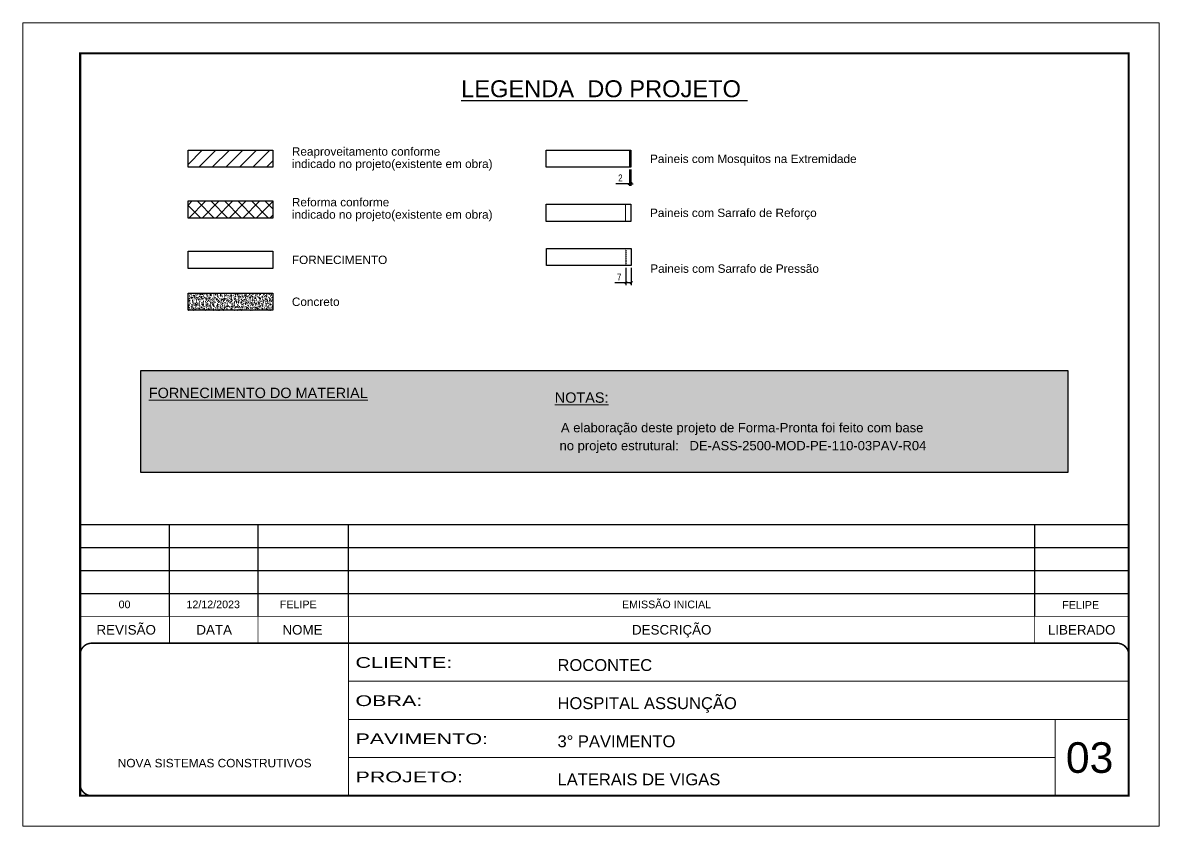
# Model space of a CAD drawing. Extents: x -21493 to -15213, y -12134 to 11887.
# Drawn here: x -18310 to -16825, y 10837 to 11887 of the extents above; entities that cross this region are included whole.
import ezdxf
from ezdxf.enums import TextEntityAlignment as Align

# ---------------------------------------------------------------- set-up
doc = ezdxf.new("R2010")
doc.units = 0
for name, pattern in [('CONTINUO', [0]), ('DASHED', [0.75, 0.5, -0.25]), ('HIDDEN', [0.375, 0.25, -0.125])]:
    doc.linetypes.add(name, pattern=pattern)
for name, color, linetype, lineweight in [('CARIMBO', 255, 'Continuous', 9), ('Folhas', 255, 'Continuous', 9), ('Hachura', 251, 'Continuous', 9), ('SARRAFO DE PRESSAO', 251, 'DASHED', 9)]:
    doc.layers.add(name, color=color, linetype=linetype, lineweight=lineweight)
for name, color, linetype in [('COTA', 241, 'Continuous'), ('Painéis', 200, 'Continuous'), ('SARR_2.2x7', 40, 'Continuous')]:
    doc.layers.add(name, color=color, linetype=linetype)
doc.layers.add('Demarcação 2', color=7, linetype='Continuous', lineweight=9, true_color=0xe0e0e0)
doc.styles.add('ARIAL', font='arial.ttf')
doc.styles.add('COTA TECNICA-50', font='techl___.ttf', dxfattribs={"height": 9})
doc.styles.add('Tecnologia', font='')
doc.styles.get('Tecnologia').set_extended_font_data('Forgotten Futurist')
doc.dimstyles.new('COTA PAINEL-50', dxfattribs={"dimtxt": 9, "dimasz": 3, "dimexe": 3, "dimexo": 3, "dimgap": 3, "dimtad": 1, "dimdec": 1, "dimzin": 12, "dimdsep": 46, "dimtxsty": 'COTA TECNICA-50', "dimblk1": 'OBLIQUE', "dimblk2": 'OBLIQUE', "dimsah": 1, "dimcen": 0.9, "dimclrd": 4, "dimclre": 4, "dimclrt": 240, "dimadec": 1, "dimazin": 3, "dimtfac": 1, "dimtdec": 1, "dimtmove": 0, "dimatfit": 3, "dimfxl": 1, "dimtolj": 1, "dimtzin": 12, "dimarcsym": 0})

# ---------------------------------------------------------------- blocks, each defined once
blk = doc.blocks.new('_Oblique')
at = {"color": 0, "linetype": 'ByBlock', "lineweight": -2}
blk.add_line((-0.5, -0.5), (0.5, 0.5), dxfattribs=at)
blk = doc.blocks.new('*D1856')
at = {"layer": 'COTA', "color": 4, "lineweight": -2, "transparency": 16777216}
for p, q in [((-17517.3, 11695.3), (-17517.3, 11673.9)), ((-17515.3, 11695.3), (-17515.3, 11673.9)), ((-17517.3, 11676.9), (-17534.8, 11676.9)), ((-17515.3, 11676.9), (-17517.3, 11676.9)), ((-17515.3, 11676.9), (-17512.3, 11676.9))]:
    blk.add_line(p, q, dxfattribs=at)
at = {"layer": 'Defpoints', "color": 0, "transparency": 16777216}
for p in [(-17517.3, 11698.3), (-17515.3, 11698.3), (-17517.3, 11676.9)]:
    blk.add_point(p, dxfattribs=at)
at = {"layer": 'COTA', "color": 4, "lineweight": -2, "transparency": 16777216, "xscale": 3, "yscale": 3, "zscale": 3}
blk.add_blockref('_Oblique', (-17517.3, 11676.9), dxfattribs=at)
at = {"layer": 'COTA', "color": 4, "lineweight": -2, "transparency": 16777216, "xscale": 3, "yscale": 3, "zscale": 3, "rotation": 180}
blk.add_blockref('_Oblique', (-17515.3, 11676.9), dxfattribs=at)
at = {"layer": 'COTA', "color": 240, "transparency": 16777216, "insert": (-17529, 11684.4), "char_height": 9, "attachment_point": 5, "style": 'COTA TECNICA-50'}
blk.add_mtext('\\A1;2', dxfattribs=at)
blk = doc.blocks.new('*D1857')
at = {"layer": 'COTA', "color": 4, "lineweight": -2, "transparency": 16777216}
for p, q in [((-17521.9, 11566.9), (-17521.9, 11544.4)), ((-17514.9, 11566.9), (-17514.9, 11544.4)), ((-17521.9, 11547.4), (-17536.1, 11547.4)), ((-17514.9, 11547.4), (-17521.9, 11547.4))]:
    blk.add_line(p, q, dxfattribs=at)
at = {"layer": 'Defpoints', "color": 0, "transparency": 16777216}
for p in [(-17521.9, 11569.9), (-17514.9, 11569.9), (-17521.9, 11547.4)]:
    blk.add_point(p, dxfattribs=at)
at = {"layer": 'COTA', "color": 4, "lineweight": -2, "transparency": 16777216, "xscale": 3, "yscale": 3, "zscale": 3, "rotation": 180}
blk.add_blockref('_Oblique', (-17521.9, 11547.4), dxfattribs=at)
at = {"layer": 'COTA', "color": 4, "lineweight": -2, "transparency": 16777216, "xscale": 3, "yscale": 3, "zscale": 3}
blk.add_blockref('_Oblique', (-17514.9, 11547.4), dxfattribs=at)
at = {"layer": 'COTA', "color": 240, "transparency": 16777216, "insert": (-17530.5, 11555), "char_height": 9, "attachment_point": 5, "style": 'COTA TECNICA-50'}
blk.add_mtext('\\A1;7', dxfattribs=at)
blk = doc.blocks.new('9999999999')
at = {"color": 30, "linetype": 'CONTINUO'}
for p, q in [((98564.6, 34230.2), (98564.6, 34429.4)), ((98564.6, 34379.6), (99584, 34379.6)), ((98564.6, 34329.8), (99488, 34329.8)), ((99584, 34329.8), (99488, 34329.8)), ((99488, 34329.8), (99488, 34230.2)), ((98564.6, 34280), (99488, 34280))]:
    blk.add_line(p, q, dxfattribs=at)
at = {"color": 30, "linetype": 'CONTINUO', "const_width": 2}
blk.add_lwpolyline([(99584, 34230.2), (99584, 34414.4, 0.414214), (99569, 34429.4), (98229, 34429.4, 0.414214), (98214, 34414.4), (98214, 34245.2, 0.414214), (98229, 34230.2), (99584, 34230.2)], format="xyb", dxfattribs=at)
at = {"layer": 'Folhas'}
blk.add_lwpolyline([(98139, 34190.2), (99624, 34190.2), (99624, 35240.2), (98139, 35240.2)], close=True, dxfattribs=at)
at = {"layer": 'Folhas', "color": 30, "const_width": 3}
blk.add_lwpolyline([(98214, 34230.2), (99584, 34230.2), (99584, 35200.2), (98214, 35200.2)], close=True, dxfattribs=at)
at = {"color": 7, "linetype": 'Continuous', "ltscale": 5, "style": 'ARIAL'}
for s, height, p in [('ROCONTEC', 15.48, (98837.7, 34393.1)), ('HOSPITAL ASSUNÇÃO', 15.483, (98837.7, 34343.3)), ('3° PAVIMENTO', 15.483, (98837.7, 34293.5)), ('NOVA SISTEMAS CONSTRUTIVOS', 11.059, (98263.2, 34267.2)), ('LATERAIS DE VIGAS', 15.483, (98837.7, 34243.7))]:
    blk.add_text(s, height=height, dxfattribs=at).set_placement(p)
at = {"layer": 'Folhas', "color": 7, "style": 'Tecnologia', "width": 1.5}
for s, p in [('CLIENTE:', (98573.7, 34397.2)), ('OBRA:', (98573.7, 34347.3)), ('PAVIMENTO:', (98573.7, 34297.5)), ('PROJETO:', (98573.7, 34247.7))]:
    blk.add_text(s, height=14, dxfattribs=at).set_placement(p)

msp = doc.modelspace()

# ---------------------------------------------------------------- hatches: boundary and pattern name
at = {"layer": 'COTA', "linetype": 'ByBlock'}
h = msp.add_hatch(dxfattribs=at)
h.set_pattern_fill('AR-CONC', color=256, scale=0.9, style=0)
h.set_pattern_definition([(50, (-116448.8855, -23352.971), (6.45534164, -0.56476921), [0.675, -7.425]), (355, (-116448.8855, -23352.971), (-1.248762, 6.7697292), [0.54, -5.94]), (100.4514445, (-116448.3475, -23353.018), (5.20657962, 6.20495992), [0.57366173, -6.310279]), (46.1842, (-116448.8855, -23351.171), (9.605172, -1.4896735), [1.0125, -11.1375]), (96.635635, (-116448.085, -23351.295), (8.4119575, 8.7670674), [0.8604931, -9.4654238]), (351.184164, (-116448.885, -23351.171), (8.4119575, 8.7670674), [0.81, -8.91]), (21, (-116447.9855, -23351.621), (5.37216347, -3.62357002), [0.675, -7.425]), (326, (-116447.9855, -23351.621), (2.189838, 6.5263504), [0.54, -5.94]), (71.451445, (-116447.538, -23351.923), (7.5620014, 2.90278038), [0.5736617, -6.310279]), (37.5, (-116448.8855, -23352.971), (0.1094387, 2.996044684), [0, -5.868, 0, -6.03, 0, -5.9625]), (7.5, (-116448.8855, -23352.971), (2.36762584, 3.54970541), [0, -3.438, 0, -5.733, 0, -2.2725]), (327.5, (-116450.8925, -23352.971), (4.804401926, -0.202993846), [0, -2.25, 0, -7.02, 0, -9.315]), (317.5, (-116451.7925, -23352.971), (5.24867552, 0.90094484), [0, -2.925, 0, -4.662, 0, -6.615])])
h.paths.add_polyline_path([(-17983.24, 11511.46), (-17983.24, 11533.71), (-18093.81, 11533.71), (-18093.81, 11511.46)])
at = {"layer": 'Demarcação 2'}
h = msp.add_hatch(color=8, dxfattribs=at)
h.set_gradient(color1=(112, 112, 112), one_color=1, tint=1, name='SPHERICAL')
h.paths.add_polyline_path([(-18155.48, 11432.64), (-16944.22, 11432.64), (-16944.22, 11299.63), (-18155.48, 11299.63)])
at = {"layer": 'Hachura', "linetype": 'ByBlock'}
h = msp.add_hatch(dxfattribs=at)
h.set_pattern_fill('ANSI31', color=256, scale=100)
h.set_pattern_definition([(45, (-135243.936, -23352.971), (-8.8388348, 8.8388348), [])])
h.paths.add_polyline_path([(-17983.24, 11720.56), (-18093.81, 11720.56), (-18093.81, 11698.3), (-17983.24, 11698.3)])
h = msp.add_hatch(dxfattribs=at)
h.set_pattern_fill('ANSI37', color=256, scale=100)
h.set_pattern_definition([(45, (-135243.936, -23352.971), (-8.8388348, 8.8388348), []), (135, (-135243.936, -23352.971), (-8.8388348, -8.8388348), [])])
h.paths.add_polyline_path([(-17983.24, 11654.32), (-18093.81, 11654.32), (-18093.81, 11632.07), (-17983.24, 11632.07)])

# ---------------------------------------------------------------- linework, layer by layer
at = {"color": 30}
for p, q in [((-18234.91, 11231.48), (-16864.91, 11231.48)), ((-18118.14, 11111.48), (-18118.14, 11231.48)), ((-18002.48, 11111.48), (-18002.48, 11231.48)), ((-17884.32, 11111.48), (-17884.32, 11231.48)), ((-16987.56, 11111.48), (-16987.56, 11231.48)), ((-18234.91, 11201.48), (-16864.91, 11201.48)), ((-18234.91, 11171.48), (-16864.91, 11171.48)), ((-18234.91, 11141.48), (-16864.91, 11141.48))]:
    msp.add_line(p, q, dxfattribs=at)
msp.add_lwpolyline([(-18155.48, 11432.64), (-16944.22, 11432.64), (-16944.22, 11299.63), (-18155.48, 11299.63)], close=True, dxfattribs=at)
at = {"color": 30, "const_width": 1}
for points in [[(-18234.91, 11111.48), (-16864.91, 11111.48)], [(-18118.14, 11111.48), (-18118.14, 11076.48)], [(-18002.48, 11111.48), (-18002.48, 11076.48)], [(-17884.32, 11111.48), (-17884.32, 11076.48)], [(-16987.56, 11111.48), (-16987.56, 11076.48)]]:
    msp.add_lwpolyline(points, dxfattribs=at)
at = {"layer": 'COTA', "linetype": 'ByBlock'}
msp.add_lwpolyline([(-18093.81, 11533.71), (-17983.24, 11533.71), (-17983.24, 11511.46), (-18093.81, 11511.46)], close=True, dxfattribs=at)
at = {"layer": 'Painéis'}
msp.add_line((-17517.27, 11720.56), (-17517.27, 11698.3), dxfattribs=at)
for points in [[(-18093.81, 11720.56), (-17983.24, 11720.56), (-17983.24, 11698.3), (-18093.81, 11698.3)], [(-17625.84, 11720.56), (-17515.27, 11720.56), (-17515.27, 11698.3), (-17625.84, 11698.3)], [(-18093.81, 11654.32), (-17983.24, 11654.32), (-17983.24, 11632.07), (-18093.81, 11632.07)], [(-17625.84, 11649.96), (-17515.27, 11649.96), (-17515.27, 11627.7), (-17625.84, 11627.7)], [(-18093.81, 11588.52), (-17983.24, 11588.52), (-17983.24, 11566.26), (-18093.81, 11566.26)], [(-17625.47, 11592.13), (-17514.91, 11592.13), (-17514.91, 11569.87), (-17625.47, 11569.87)]]:
    msp.add_lwpolyline(points, close=True, dxfattribs=at)
at = {"layer": 'SARR_2.2x7', "linetype": 'HIDDEN'}
msp.add_line((-17521.91, 11592.13), (-17521.91, 11569.87), dxfattribs=at)
at = {"layer": 'SARRAFO DE PRESSAO'}
for p, q in [((-17522.27, 11649.96), (-17518.77, 11649.96)), ((-17522.27, 11649.96), (-17522.27, 11627.7)), ((-17515.27, 11649.96), (-17518.77, 11649.96)), ((-17515.27, 11649.96), (-17515.27, 11627.7)), ((-17522.27, 11627.7), (-17518.77, 11627.7)), ((-17515.27, 11627.7), (-17518.77, 11627.7))]:
    msp.add_line(p, q, dxfattribs=at)

# ---------------------------------------------------------------- block references
at = {"layer": 'SARRAFO DE PRESSAO', "color": 6, "linetype": 'ByBlock'}
msp.add_blockref('9999999999', (-116448.89, -23352.97), dxfattribs=at)

# ---------------------------------------------------------------- texts
at = {"color": 0, "linetype": 'Continuous', "ltscale": 5, "style": 'ARIAL'}
msp.add_text('%%ULEGENDA  DO PROJETO ', height=22.1184, dxfattribs=at).set_placement((-17550, 11789.91), align=Align.CENTER)
at = {"style": 'ARIAL'}
for s, p in [('REVISÃO', (-18174.72, 11093.98)), ('DATA', (-18059.75, 11093.98)), ('NOME', (-17944.39, 11093.98)), ('DESCRIÇÃO', (-17461.94, 11093.98)), ('LIBERADO', (-16926.26, 11093.98))]:
    msp.add_text(s, height=12.5, dxfattribs=at).set_placement(p, align=Align.MIDDLE_CENTER)
at = {"layer": 'CARIMBO', "style": 'ARIAL'}
for s, p in [('Reaproveitamento conforme ', (-17958.24, 11719.01)), ('indicado no projeto(existente em obra)', (-17958.24, 11702.92)), ('Paineis com Mosquitos na Extremidade', (-17490.27, 11709.43)), ('Reforma conforme ', (-17958.24, 11652.77)), ('indicado no projeto(existente em obra)', (-17958.24, 11636.68)), ('Paineis com Sarrafo de Reforço', (-17490.27, 11638.83)), ('FORNECIMENTO', (-17958.24, 11577.39)), ('Paineis com Sarrafo de Pressão', (-17489.91, 11565.94)), ('Concreto', (-17958.24, 11522.59))]:
    msp.add_text(s, height=11, dxfattribs=at).set_placement(p, align=Align.MIDDLE_LEFT)
at = {"layer": 'CARIMBO', "color": 5, "style": 'ARIAL'}
for s, height, p in [('%%UFORNECIMENTO DO MATERIAL', 13.5, (-18145.13, 11396.77)), ('%%UNOTAS:', 13.5, (-17614.74, 11390.65)), ('  A elaboração deste projeto de Forma-Pronta foi feito com base', 12.15, (-17616.09, 11352.05)), ('  no projeto estrutural:', 12.15, (-17617.91, 11328.56))]:
    msp.add_text(s, height=height, dxfattribs=at).set_placement(p)
at = {"layer": 'CARIMBO', "color": 1, "style": 'ARIAL'}
msp.add_text('DE-ASS-2500-MOD-PE-110-03PAV-R04', height=12.15, dxfattribs=at).set_placement((-17438.69, 11328.56))
at = {"layer": 'CARIMBO', "style": 'ARIAL'}
for s, p in [('00', (-18184.64, 11122.16)), ('12/12/2023', (-18095.99, 11122.16)), ('FELIPE', (-17973.96, 11122.16)), ('EMISSÃO INICIAL', (-17526.91, 11122.16))]:
    msp.add_text(s, height=10, dxfattribs=at).set_placement(p)
at = {"layer": 'CARIMBO', "color": 7, "style": 'ARIAL'}
msp.add_text('03', height=40, dxfattribs=at).set_placement((-16947, 10907.03))
at = {"layer": 'CARIMBO', "style": 'ARIAL'}
msp.add_attdef('FELIPE', text='', height=10, dxfattribs=at).set_placement((-16927.56, 11126.48), align=Align.MIDDLE_CENTER)

# ---------------------------------------------------------------- dimensions: what is measured, and where the dimension line sits
at = {"layer": 'COTA'}
for base, p1, p2, picture, middle in [((-17517.27, 11676.89), (-17515.27, 11698.3), (-17517.27, 11698.3), '*D1856', (-17529.02, 11684.39)), ((-17521.91, 11547.39), (-17514.91, 11569.87), (-17521.91, 11569.87), '*D1857', (-17530.48, 11554.96))]:
    dim = msp.add_linear_dim(base=base, p1=p1, p2=p2, dimstyle='COTA PAINEL-50', dxfattribs=at)
    dim.commit()
    dim.dimension.update_dxf_attribs({"geometry": picture, "text_midpoint": middle})

doc.saveas('drawing.dxf')
